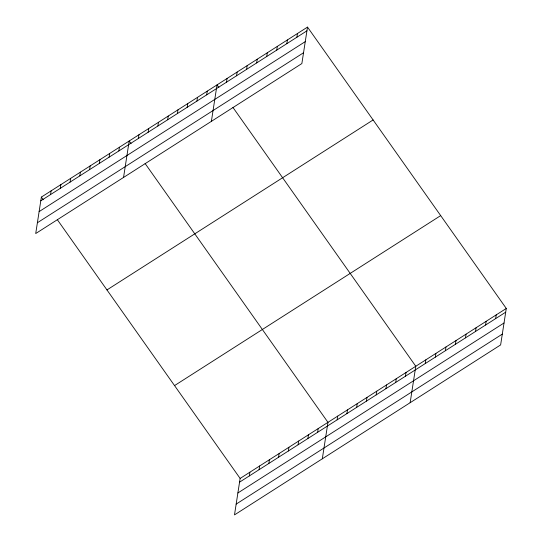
<?xml version="1.0" encoding="UTF-8"?>
<svg xmlns="http://www.w3.org/2000/svg" width="542" height="542" viewBox="0 0 542 542"><rect width="100%" height="100%" fill="white"/><g stroke="black" fill="none" stroke-linecap="round" stroke-linejoin="round"><path stroke-width="0.81" d="M41.368 197.085L35.718 233.541L301.867 63.563L307.51 27.1L41.368 197.085L43.238 199.734M50.548 194.571L51.124 190.852M60.304 188.338L60.88 184.619M70.067 182.112L70.643 178.386M79.823 175.879L80.399 172.153M89.579 169.646L90.162 165.92M99.342 163.413L99.918 159.687M109.098 157.18L109.674 153.454M118.861 150.947L119.436 147.221M123.549 177.451L129.192 140.988L131.069 143.644M138.373 138.481L138.955 134.755M148.135 132.248L148.711 128.522M157.891 126.015L158.467 122.289M167.654 119.782L168.23 116.056M177.41 113.549L177.986 109.823M187.166 107.316L187.749 103.59M196.929 101.083L197.505 97.357M206.685 94.85L207.261 91.124M211.38 121.354L217.024 84.891L218.893 87.547M226.502 82.194L227.078 78.475M236.556 75.778L237.132 72.052M246.61 69.356L247.186 65.629M256.664 62.933L257.24 59.207M266.718 56.51L267.294 52.784M276.772 50.088L277.348 46.361M286.826 43.665L287.402 39.945M296.88 37.249L297.456 33.523M57.296 219.632L240.133 478.437L234.49 514.9L500.632 344.915L506.282 308.459L307.51 27.1M249.313 475.93L249.889 472.211M259.076 469.697L259.652 465.978M268.832 463.464L269.408 459.745M278.588 457.238L279.171 453.512M288.351 451.005L288.927 447.279M298.107 444.772L298.683 441.046M307.87 438.539L308.445 434.813M317.626 432.306L318.201 428.58M322.314 458.803L327.964 422.347L145.12 163.535M337.144 419.84L337.72 416.114M346.9 413.607L347.476 409.881M356.663 407.374L357.239 403.648M366.419 401.141L366.995 397.415M376.175 394.908L376.758 391.182M385.938 388.675L386.514 384.949M395.694 382.442L396.27 378.716M405.457 376.209L406.033 372.483M410.145 402.713L415.789 366.25L232.952 107.445M425.267 363.553L425.843 359.834M435.321 357.137L435.897 353.411M445.375 350.715L445.951 346.988M455.429 344.292L456.005 340.566M465.483 337.869L466.059 334.143M475.537 331.447L476.113 327.72M485.591 325.024L486.167 321.304M495.645 318.608L496.228 314.882M40.785 200.804L306.935 30.826M39.119 211.61L305.261 41.626M37.391 222.742L303.54 52.757M106.957 289.929L373.106 119.951M174.538 385.592L440.687 215.608M240.133 478.437L506.282 308.459M239.557 482.163L505.7 312.185M237.884 492.969L504.033 322.985M236.163 504.101L502.305 334.116"/></g></svg>
